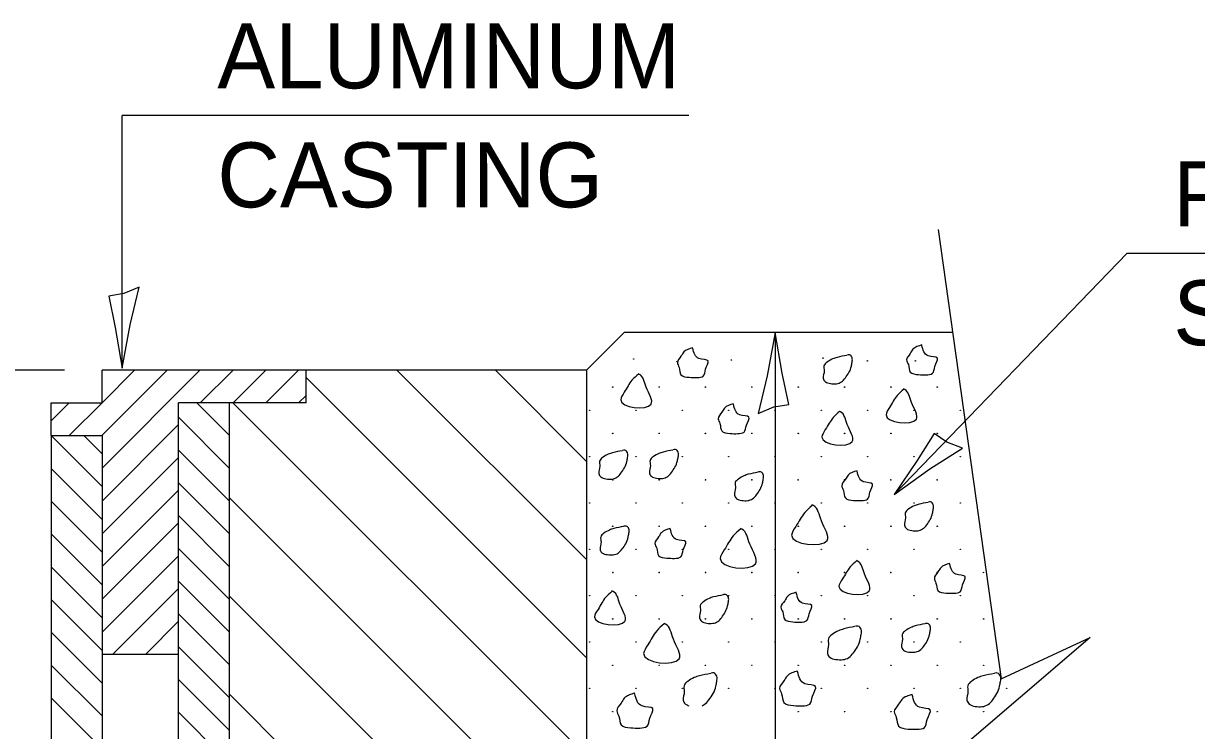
# Model space of a CAD drawing. Extents: x 99219.3 to 99253.3, y 99421.8 to 99443.8.
# Drawn here: x 99245.768 to 99248.345, y 99430.297 to 99431.849 of the extents above; entities that cross this region are included whole.
import ezdxf

# ---------------------------------------------------------------- set-up
doc = ezdxf.new("R2010")
doc.units = 0
for name, color, linetype in [('Design_PR_Railroad Track', 7, 'Continuous'), ('Design_PR_Roadway Dimensions', 7, 'Continuous'), ('Design_PR_Roadway Notes', 7, 'Continuous'), ('Drainage_PR_Adjustment Items', 7, 'Continuous'), ('Level 18', 7, 'Continuous'), ('Level 43', 7, 'Continuous'), ('Level 8', 7, 'Continuous'), ('Removal_Items', 7, 'Continuous')]:
    doc.layers.add(name, color=color, linetype=linetype)

msp = doc.modelspace()

# ---------------------------------------------------------------- linework, layer by layer
at = {"layer": 'Design_PR_Railroad Track'}
for p, q in [((99246.221, 99430.9445), (99246.149, 99431.0164)), ((99246.221, 99431.0164), (99246.221, 99431.0164)), ((99246.221, 99430.8725), (99246.1089, 99430.9846)), ((99245.941, 99430.8324), (99245.8291, 99430.9444)), ((99245.941, 99430.9044), (99245.9011, 99430.9444)), ((99246.221, 99430.8006), (99246.1089, 99430.9127)), ((99245.941, 99430.7605), (99245.8291, 99430.8724)), ((99246.221, 99430.7286), (99246.1089, 99430.8407)), ((99245.941, 99430.6885), (99245.8291, 99430.8004)), ((99246.221, 99430.6566), (99246.1089, 99430.7687)), ((99245.941, 99430.6166), (99245.8291, 99430.7285)), ((99246.221, 99430.5847), (99246.1089, 99430.6968)), ((99245.941, 99430.5446), (99245.8291, 99430.6565)), ((99246.221, 99430.5127), (99246.1089, 99430.6248)), ((99245.941, 99430.4726), (99245.8291, 99430.5846)), ((99246.221, 99430.4408), (99246.1089, 99430.5529)), ((99245.941, 99430.4007), (99245.8291, 99430.5126)), ((99246.221, 99430.3688), (99246.1089, 99430.4809)), ((99245.941, 99430.3287), (99245.8291, 99430.4406)), ((99246.221, 99430.2968), (99246.1089, 99430.4089)), ((99245.941, 99430.2568), (99245.8291, 99430.3687)), ((99246.221, 99430.2249), (99246.1089, 99430.337))]:
    msp.add_line(p, q, dxfattribs=at)
at = {"layer": 'Design_PR_Roadway Dimensions'}
for p, q in [((99247.7772, 99431.3968), (99247.9154, 99430.41)), ((99248.1113, 99430.5011), (99247.738, 99430.1823)), ((99247.9154, 99430.41), (99248.1113, 99430.5011))]:
    msp.add_line(p, q, dxfattribs=at)
at = {"layer": 'Design_PR_Roadway Notes'}
for p, q in [((99247.2296, 99431.6475), (99245.9854, 99431.6475)), ((99245.9855, 99431.0927), (99245.9855, 99431.6475)), ((99247.6803, 99430.8148), (99248.192, 99431.3447)), ((99248.192, 99431.3447), (99249.4832, 99431.3447))]:
    msp.add_line(p, q, dxfattribs=at)
for points in [[(99246.0227, 99431.2707), (99245.9885, 99431.2562), (99245.9557, 99431.2507), (99245.97, 99431.1817), (99245.9855, 99431.0927), (99246.0027, 99431.1877)], [(99247.8308, 99430.917), (99247.7962, 99430.9303), (99247.7687, 99430.9491), (99247.7311, 99430.8895), (99247.6803, 99430.8148), (99247.7588, 99430.8711)]]:
    msp.add_lwpolyline(points, close=True, dxfattribs=at)
at = {"layer": 'Drainage_PR_Adjustment Items'}
for p, q in [((99247.0047, 99430.672), (99246.5883, 99431.0884)), ((99247.0047, 99430.8878), (99246.8041, 99431.0885)), ((99247.0047, 99430.4561), (99246.389, 99431.0719)), ((99247.0047, 99430.2402), (99246.2285, 99431.0164)), ((99247.0047, 99430.0243), (99246.221, 99430.8081)), ((99247.0047, 99429.8084), (99246.221, 99430.5922)), ((99247.0047, 99429.5925), (99246.221, 99430.3763))]:
    msp.add_line(p, q, dxfattribs=at)
at = {"layer": 'Level 18'}
for centre in [(99247.1084, 99431.1125), (99247.2039, 99431.1066), (99247.3233, 99431.1105), (99247.5243, 99431.1145), (99247.6218, 99431.1085), (99247.7273, 99431.1085), (99247.0627, 99431.0509), (99247.1645, 99431.0509), (99247.2662, 99431.0509), (99247.368, 99431.0509), (99247.4698, 99431.0509), (99247.5716, 99431.0509), (99247.6733, 99431.0509), (99247.7751, 99431.0509), (99247.0118, 99431), (99247.1136, 99431), (99247.2154, 99431), (99247.3171, 99431), (99247.4189, 99431), (99247.5207, 99431), (99247.6225, 99431), (99247.7242, 99431), (99247.826, 99431), (99247.0627, 99430.9491), (99247.1645, 99430.9491), (99247.2662, 99430.9491), (99247.368, 99430.9491), (99247.4698, 99430.9491), (99247.5716, 99430.9491), (99247.6733, 99430.9491), (99247.7751, 99430.9491), (99247.0118, 99430.8982), (99247.1136, 99430.8982), (99247.2154, 99430.8982), (99247.3171, 99430.8982), (99247.4189, 99430.8982), (99247.5207, 99430.8982), (99247.6225, 99430.8982), (99247.7242, 99430.8982), (99247.826, 99430.8982), (99247.0627, 99430.8473), (99247.1645, 99430.8473), (99247.2662, 99430.8473), (99247.368, 99430.8473), (99247.4698, 99430.8473), (99247.5716, 99430.8473), (99247.6733, 99430.8473), (99247.7751, 99430.8473), (99247.0118, 99430.7964), (99247.1136, 99430.7964), (99247.2154, 99430.7964), (99247.3171, 99430.7964), (99247.4189, 99430.7964), (99247.5207, 99430.7964), (99247.6225, 99430.7964), (99247.7242, 99430.7964), (99247.826, 99430.7964), (99247.0627, 99430.7455), (99247.1645, 99430.7455), (99247.2662, 99430.7455), (99247.368, 99430.7455), (99247.4698, 99430.7455), (99247.5716, 99430.7455), (99247.6733, 99430.7455), (99247.7751, 99430.7455), (99247.0118, 99430.6946), (99247.1136, 99430.6946), (99247.2154, 99430.6946), (99247.3171, 99430.6946), (99247.4189, 99430.6946), (99247.5207, 99430.6946), (99247.6225, 99430.6946), (99247.7242, 99430.6946), (99247.826, 99430.6946), (99247.0627, 99430.6438), (99247.1645, 99430.6438), (99247.2662, 99430.6438), (99247.368, 99430.6438), (99247.4698, 99430.6438), (99247.5716, 99430.6438), (99247.6733, 99430.6438), (99247.7751, 99430.6438), (99247.8769, 99430.6438), (99247.0118, 99430.5929), (99247.1136, 99430.5929), (99247.2154, 99430.5929), (99247.3171, 99430.5929), (99247.4189, 99430.5929), (99247.5207, 99430.5929), (99247.6225, 99430.5929), (99247.7242, 99430.5929), (99247.826, 99430.5929), (99247.0627, 99430.542), (99247.1645, 99430.542), (99247.2662, 99430.542), (99247.368, 99430.542), (99247.4698, 99430.542), (99247.5716, 99430.542), (99247.6733, 99430.542), (99247.7751, 99430.542), (99247.8769, 99430.542), (99247.0118, 99430.4911), (99247.1136, 99430.4911), (99247.2154, 99430.4911), (99247.3171, 99430.4911), (99247.4189, 99430.4911), (99247.5207, 99430.4911), (99247.6225, 99430.4911), (99247.7242, 99430.4911), (99247.826, 99430.4911), (99247.0627, 99430.4402), (99247.1645, 99430.4402), (99247.2662, 99430.4402), (99247.368, 99430.4402), (99247.4698, 99430.4402), (99247.5716, 99430.4402), (99247.6733, 99430.4402), (99247.7751, 99430.4402), (99247.8769, 99430.4402), (99247.0118, 99430.3893), (99247.1136, 99430.3893), (99247.2154, 99430.3893), (99247.3171, 99430.3893), (99247.4189, 99430.3893), (99247.5207, 99430.3893), (99247.6225, 99430.3893), (99247.7242, 99430.3893), (99247.826, 99430.3893), (99247.9278, 99430.3893), (99247.0627, 99430.3384), (99247.4698, 99430.3384), (99247.5716, 99430.3384), (99247.6733, 99430.3384), (99247.7751, 99430.3384), (99247.8769, 99430.3384)]:
    msp.add_circle(centre, 0.00048, dxfattribs=at)
for points in [[(99247.2382, 99431.1373), (99247.2186, 99431.1281), (99247.2124, 99431.1189), (99247.2045, 99431.1046), (99247.2081, 99431.0942), (99247.2124, 99431.078), (99247.2305, 99431.0725), (99247.2476, 99431.0719), (99247.2613, 99431.0752), (99247.2665, 99431.0905), (99247.272, 99431.1083), (99247.2519, 99431.1134), (99247.2382, 99431.1364)], [(99247.7415, 99431.1434), (99247.7219, 99431.134), (99247.716, 99431.125), (99247.7078, 99431.1105), (99247.7117, 99431.1003), (99247.716, 99431.0839), (99247.7339, 99431.0784), (99247.7509, 99431.078), (99247.7646, 99431.0813), (99247.77, 99431.0964), (99247.7754, 99431.1144), (99247.7552, 99431.1195), (99247.7415, 99431.1424)], [(99247.5765, 99431.1205), (99247.5553, 99431.1162), (99247.5455, 99431.1128), (99247.5334, 99431.1058), (99247.5264, 99431.0978), (99247.527, 99431.0866), (99247.5248, 99431.0703), (99247.5291, 99431.0631), (99247.5407, 99431.0588), (99247.5538, 99431.0584), (99247.5646, 99431.0623), (99247.5734, 99431.0713), (99247.5812, 99431.0829), (99247.5866, 99431.097), (99247.5881, 99431.1058), (99247.5881, 99431.1156), (99247.5822, 99431.1216), (99247.5773, 99431.1213)], [(99247.1189, 99431.0795), (99247.1048, 99431.066), (99247.0878, 99431.0396), (99247.0801, 99431.0233), (99247.1467, 99431.0135), (99247.136, 99431.0507), (99247.1211, 99431.0789), (99247.1185, 99431.0801)], [(99247.7015, 99431.0462), (99247.6874, 99431.0327), (99247.6704, 99431.0063), (99247.6627, 99430.99), (99247.7293, 99430.9802), (99247.7186, 99431.0174), (99247.7037, 99431.0456), (99247.7011, 99431.0468)], [(99247.3276, 99431.0141), (99247.308, 99431.0047), (99247.302, 99430.9957), (99247.294, 99430.9812), (99247.2978, 99430.971), (99247.302, 99430.9546), (99247.3201, 99430.949), (99247.3371, 99430.9487), (99247.3508, 99430.952), (99247.3561, 99430.9671), (99247.3616, 99430.9851), (99247.3413, 99430.9902), (99247.3276, 99431.0131)], [(99247.5607, 99430.9974), (99247.5466, 99430.9839), (99247.5294, 99430.9576), (99247.5219, 99430.9412), (99247.5885, 99430.9314), (99247.5777, 99430.9686), (99247.5628, 99430.9968), (99247.5603, 99430.998)], [(99247.0838, 99430.911), (99247.0623, 99430.9067), (99247.0528, 99430.9034), (99247.0404, 99430.8965), (99247.0336, 99430.8883), (99247.034, 99430.8773), (99247.0318, 99430.8609), (99247.0361, 99430.8538), (99247.0477, 99430.8495), (99247.0608, 99430.8489), (99247.0718, 99430.8528), (99247.0806, 99430.862), (99247.0882, 99430.8734), (99247.0936, 99430.8875), (99247.0953, 99430.8965), (99247.0953, 99430.9063), (99247.0892, 99430.9122), (99247.0843, 99430.9118)], [(99247.1947, 99430.9126), (99247.1733, 99430.9083), (99247.1637, 99430.905), (99247.1516, 99430.8979), (99247.1445, 99430.8899), (99247.1451, 99430.8787), (99247.143, 99430.8625), (99247.1473, 99430.8552), (99247.1588, 99430.8509), (99247.172, 99430.8505), (99247.1826, 99430.8542), (99247.1915, 99430.8634), (99247.1991, 99430.875), (99247.2046, 99430.8891), (99247.2062, 99430.8979), (99247.2062, 99430.9077), (99247.2003, 99430.9138), (99247.1955, 99430.9134)], [(99247.3816, 99430.8638), (99247.3602, 99430.8595), (99247.3507, 99430.8562), (99247.3385, 99430.8491), (99247.3314, 99430.8411), (99247.332, 99430.8299), (99247.3299, 99430.8137), (99247.3342, 99430.8064), (99247.3457, 99430.8021), (99247.3589, 99430.8017), (99247.3696, 99430.8056), (99247.3785, 99430.8146), (99247.3861, 99430.8262), (99247.3915, 99430.8403), (99247.3931, 99430.8491), (99247.3931, 99430.8589), (99247.3872, 99430.865), (99247.3824, 99430.8646)], [(99247.5991, 99430.8672), (99247.5795, 99430.8577), (99247.5734, 99430.8487), (99247.5654, 99430.8342), (99247.5691, 99430.824), (99247.5734, 99430.8076), (99247.5914, 99430.8021), (99247.6085, 99430.8017), (99247.6222, 99430.805), (99247.6274, 99430.8201), (99247.6329, 99430.8381), (99247.6128, 99430.8432), (99247.5991, 99430.8661)], [(99247.7552, 99430.7976), (99247.7336, 99430.7933), (99247.7243, 99430.79), (99247.712, 99430.7829), (99247.705, 99430.7748), (99247.7054, 99430.7637), (99247.7034, 99430.7474), (99247.7076, 99430.7402), (99247.7192, 99430.7359), (99247.7323, 99430.7355), (99247.743, 99430.7394), (99247.752, 99430.7484), (99247.7598, 99430.76), (99247.765, 99430.7741), (99247.7665, 99430.7829), (99247.7665, 99430.7929), (99247.7607, 99430.7988), (99247.7558, 99430.7983)], [(99247.5007, 99430.7911), (99247.4843, 99430.7754), (99247.4644, 99430.7447), (99247.4554, 99430.7257), (99247.5332, 99430.7143), (99247.5207, 99430.7576), (99247.5032, 99430.7907), (99247.5001, 99430.7921)], [(99247.0863, 99430.7447), (99247.0651, 99430.7404), (99247.0553, 99430.7371), (99247.0432, 99430.73), (99247.0361, 99430.7217), (99247.0368, 99430.7108), (99247.0346, 99430.6945), (99247.0388, 99430.6872), (99247.0505, 99430.683), (99247.0635, 99430.6826), (99247.0744, 99430.6863), (99247.0831, 99430.6955), (99247.091, 99430.7068), (99247.0963, 99430.7212), (99247.0979, 99430.73), (99247.0979, 99430.7398), (99247.092, 99430.7459), (99247.087, 99430.7453)], [(99247.1889, 99430.7404), (99247.1693, 99430.7312), (99247.1633, 99430.7219), (99247.1552, 99430.7077), (99247.159, 99430.6973), (99247.1633, 99430.681), (99247.1813, 99430.6755), (99247.1983, 99430.6749), (99247.212, 99430.6783), (99247.2174, 99430.6934), (99247.2229, 99430.7114), (99247.2026, 99430.7165), (99247.1889, 99430.7394)], [(99247.3437, 99430.7398), (99247.3272, 99430.7241), (99247.3073, 99430.6934), (99247.2982, 99430.6744), (99247.3761, 99430.6628), (99247.3636, 99430.7061), (99247.3461, 99430.7392), (99247.3432, 99430.7406)], [(99247.598, 99430.6694), (99247.584, 99430.6559), (99247.567, 99430.6297), (99247.5593, 99430.6132), (99247.6259, 99430.6034), (99247.6153, 99430.6406), (99247.6004, 99430.6688), (99247.5977, 99430.67)], [(99247.8025, 99430.6637), (99247.7829, 99430.6544), (99247.7767, 99430.6453), (99247.7688, 99430.6308), (99247.7724, 99430.6206), (99247.7767, 99430.6042), (99247.7948, 99430.5987), (99247.8119, 99430.5983), (99247.8256, 99430.6016), (99247.8308, 99430.6167), (99247.8363, 99430.6348), (99247.8162, 99430.6399), (99247.8025, 99430.6628)], [(99247.0615, 99430.6026), (99247.0471, 99430.5893), (99247.0302, 99430.5629), (99247.0224, 99430.5466), (99247.0892, 99430.5368), (99247.0784, 99430.574), (99247.0635, 99430.6022), (99247.0608, 99430.6034)], [(99247.305, 99430.5944), (99247.2836, 99430.5901), (99247.274, 99430.5867), (99247.2618, 99430.5797), (99247.2548, 99430.5716), (99247.2551, 99430.5605), (99247.2532, 99430.5442), (99247.2575, 99430.537), (99247.2689, 99430.5326), (99247.2822, 99430.5323), (99247.293, 99430.536), (99247.3018, 99430.5452), (99247.3095, 99430.5567), (99247.3147, 99430.5709), (99247.3165, 99430.5797), (99247.3165, 99430.5895), (99247.3104, 99430.5956), (99247.3057, 99430.5952)], [(99247.4656, 99430.6003), (99247.446, 99430.5911), (99247.4401, 99430.5819), (99247.4319, 99430.5675), (99247.4358, 99430.5572), (99247.4401, 99430.5409), (99247.458, 99430.5354), (99247.475, 99430.5348), (99247.4887, 99430.5383), (99247.4941, 99430.5532), (99247.4996, 99430.5713), (99247.4793, 99430.5764), (99247.4656, 99430.5995)], [(99247.1756, 99430.5313), (99247.1591, 99430.5157), (99247.1394, 99430.4847), (99247.1304, 99430.4657), (99247.2081, 99430.4543), (99247.1956, 99430.4976), (99247.1782, 99430.5307), (99247.1752, 99430.5321)], [(99247.5945, 99430.5249), (99247.5697, 99430.5198), (99247.5585, 99430.5158), (99247.5442, 99430.5078), (99247.5362, 99430.4982), (99247.5365, 99430.4853), (99247.5342, 99430.4663), (99247.5391, 99430.4578), (99247.5526, 99430.453), (99247.5679, 99430.4524), (99247.5807, 99430.4569), (99247.591, 99430.4674), (99247.5999, 99430.4807), (99247.6062, 99430.4974), (99247.6081, 99430.5078), (99247.6081, 99430.5192), (99247.6011, 99430.5262), (99247.5953, 99430.5256)], [(99247.7485, 99430.5309), (99247.727, 99430.5266), (99247.7175, 99430.5231), (99247.7053, 99430.5162), (99247.6984, 99430.508), (99247.6988, 99430.497), (99247.6966, 99430.4807), (99247.701, 99430.4735), (99247.7125, 99430.4692), (99247.7257, 99430.4688), (99247.7364, 99430.4725), (99247.7454, 99430.4818), (99247.7531, 99430.4933), (99247.7583, 99430.5074), (99247.7599, 99430.5162), (99247.7599, 99430.526), (99247.754, 99430.5321), (99247.7492, 99430.5315)], [(99247.2777, 99430.4218), (99247.2528, 99430.4169), (99247.2414, 99430.413), (99247.2273, 99430.4048), (99247.2191, 99430.3953), (99247.2197, 99430.3824), (99247.2171, 99430.3634), (99247.2222, 99430.355), (99247.2295, 99430.3513)], [(99247.2589, 99430.3513), (99247.2636, 99430.3538), (99247.2739, 99430.3644), (99247.283, 99430.3779), (99247.2891, 99430.3944), (99247.291, 99430.4048), (99247.291, 99430.4163), (99247.2842, 99430.4232), (99247.2785, 99430.4228)], [(99247.4684, 99430.4275), (99247.4455, 99430.4165), (99247.4384, 99430.4059), (99247.429, 99430.3891), (99247.4334, 99430.3771), (99247.4384, 99430.3581), (99247.4593, 99430.3516), (99247.4793, 99430.3511), (99247.4952, 99430.355), (99247.5015, 99430.3726), (99247.5079, 99430.3936), (99247.4844, 99430.3995), (99247.4684, 99430.4263)], [(99247.9006, 99430.4218), (99247.8758, 99430.4169), (99247.8645, 99430.4129), (99247.8503, 99430.4047), (99247.8422, 99430.3953), (99247.8426, 99430.3824), (99247.8402, 99430.3634), (99247.8452, 99430.355), (99247.8586, 99430.3499), (99247.8739, 99430.3493), (99247.8867, 99430.3538), (99247.897, 99430.3644), (99247.9059, 99430.3779), (99247.9122, 99430.3944), (99247.9141, 99430.4047), (99247.9141, 99430.4163), (99247.9071, 99430.4231), (99247.9014, 99430.4227)], [(99247.111, 99430.3787), (99247.0878, 99430.3677), (99247.081, 99430.3571), (99247.0714, 99430.3403), (99247.0759, 99430.3283), (99247.081, 99430.3093), (99247.1019, 99430.3029), (99247.1218, 99430.3023), (99247.1379, 99430.3062), (99247.1439, 99430.3238), (99247.1504, 99430.3448), (99247.1269, 99430.3507), (99247.111, 99430.3775)], [(99247.7203, 99430.3759), (99247.6975, 99430.3651), (99247.6904, 99430.3544), (99247.6807, 99430.3377), (99247.6853, 99430.3256), (99247.6904, 99430.3065), (99247.7113, 99430.3001), (99247.7313, 99430.2995), (99247.7472, 99430.3034), (99247.7532, 99430.3211), (99247.7598, 99430.342), (99247.7363, 99430.3479), (99247.7203, 99430.3749)]]:
    msp.add_spline(points, degree=3, dxfattribs=at)
at = {"layer": 'Level 43'}
for p, q in [((99247.4192, 99431.1709), (99247.4192, 99429.2969)), ((99245.8588, 99431.0883), (99244.8091, 99431.0883))]:
    msp.add_line(p, q, dxfattribs=at)
msp.add_lwpolyline([(99247.382, 99430.9928), (99247.4162, 99431.0073), (99247.4491, 99431.0129), (99247.4347, 99431.0818), (99247.4192, 99431.1709), (99247.402, 99431.0759)], close=True, dxfattribs=at)
at = {"layer": 'Level 8'}
for p, q in [((99247.0048, 99431.0883), (99247.0875, 99431.1709)), ((99247.8088, 99431.1709), (99247.0875, 99431.1709)), ((99245.941, 99431.0886), (99247.0048, 99431.0886)), ((99245.941, 99431.0164), (99245.941, 99431.0883)), ((99246.389, 99431.0164), (99246.389, 99431.0883)), ((99247.0048, 99431.0883), (99247.0048, 99429.2967)), ((99245.8291, 99431.0164), (99245.941, 99431.0164)), ((99245.8291, 99430.9443), (99245.8291, 99431.0164)), ((99246.389, 99431.0164), (99246.1089, 99431.0164)), ((99246.1089, 99428.503), (99246.1089, 99431.0164)), ((99246.221, 99428.503), (99246.221, 99431.0164)), ((99245.8291, 99430.9443), (99245.941, 99430.9443)), ((99245.8291, 99430.9443), (99245.8291, 99428.5088)), ((99245.941, 99430.9443), (99245.941, 99428.5112)), ((99245.941, 99430.4647), (99246.1089, 99430.4647))]:
    msp.add_line(p, q, dxfattribs=at)
at = {"layer": 'Removal_Items'}
for p, q in [((99245.9407, 99430.9444), (99246.0849, 99431.0885)), ((99245.941, 99431.0886), (99245.941, 99431.0886)), ((99245.941, 99431.0166), (99246.013, 99431.0885)), ((99245.941, 99430.8727), (99246.1568, 99431.0885)), ((99246.1567, 99431.0164), (99246.2287, 99431.0884)), ((99246.2287, 99431.0164), (99246.3006, 99431.0884)), ((99246.3007, 99431.0164), (99246.3726, 99431.0884)), ((99246.3726, 99431.0164), (99246.389, 99431.0328)), ((99245.8291, 99430.9767), (99245.8689, 99431.0164)), ((99245.8688, 99430.9444), (99245.9409, 99431.0164)), ((99245.941, 99430.8007), (99246.1089, 99430.9686)), ((99245.941, 99430.7288), (99246.1089, 99430.8966)), ((99245.941, 99430.6568), (99246.1089, 99430.8247)), ((99245.941, 99430.5849), (99246.1089, 99430.7527)), ((99245.941, 99430.5129), (99246.1089, 99430.6807)), ((99245.9648, 99430.4647), (99246.1089, 99430.6088)), ((99246.0368, 99430.4647), (99246.1089, 99430.5368)), ((99246.1088, 99430.4647), (99246.1089, 99430.4649))]:
    msp.add_line(p, q, dxfattribs=at)

# ---------------------------------------------------------------- texts
at = {"layer": 'Design_PR_Roadway Notes'}
for s, p in [('ALUMINUM', (99246.1942, 99431.707)), ('CASTING', (99246.1942, 99431.4457)), ('PAVEMENT', (99248.2935, 99431.4041)), ('STRUCTURE', (99248.2935, 99431.1429))]:
    msp.add_text(s, height=0.1425, dxfattribs=at).set_placement(p)

doc.saveas('drawing.dxf')
